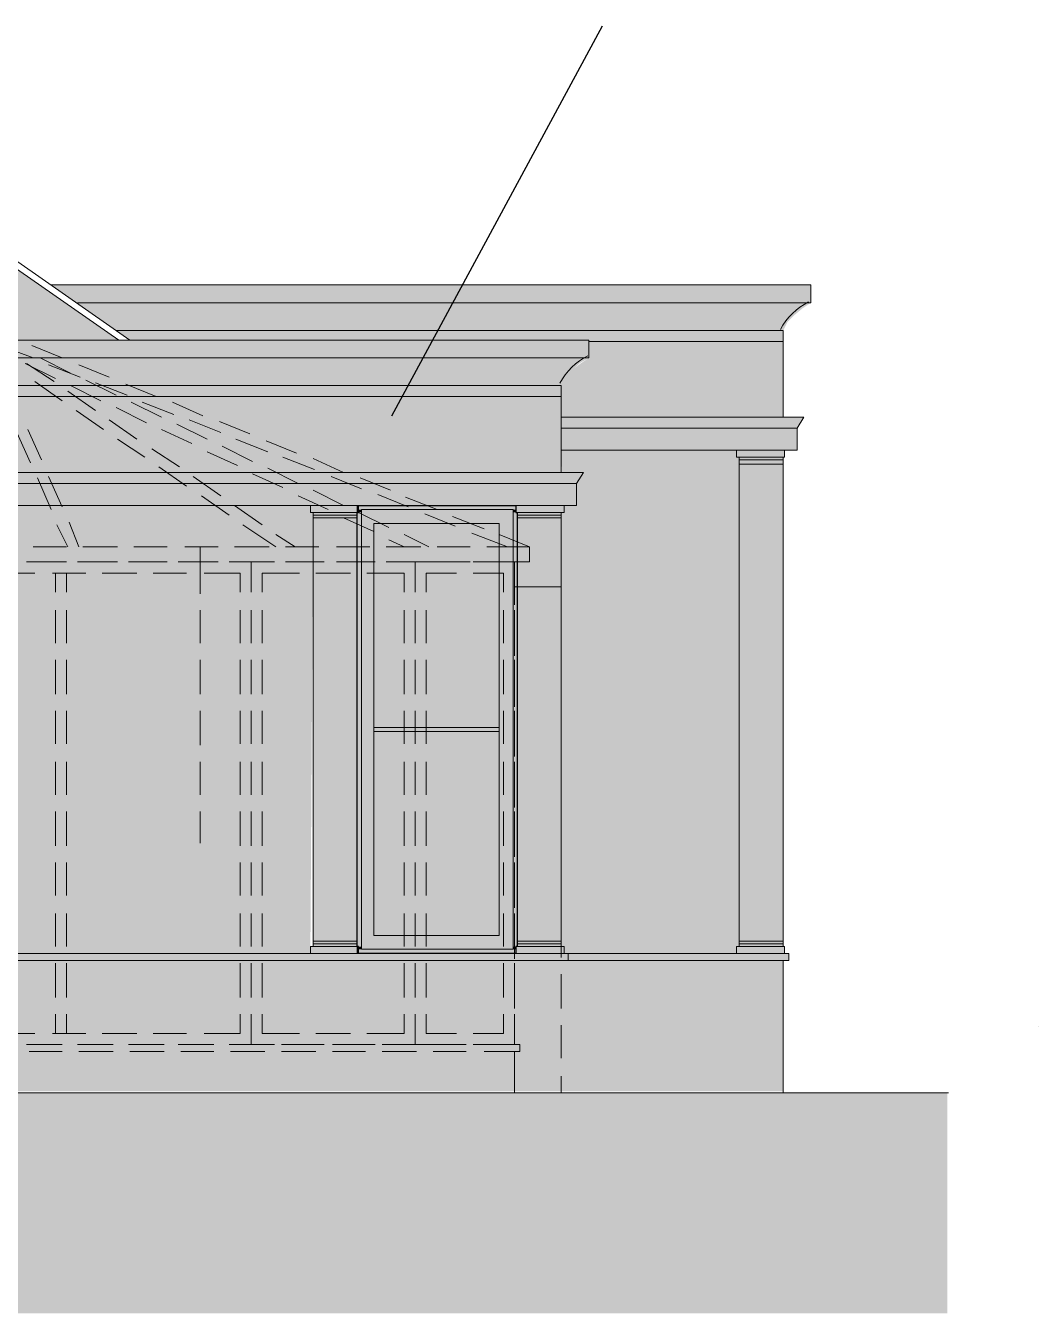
# Model space of a CAD drawing. Header units: millimetres. Extents: x -5841 to 140562, y 1006 to 102310.
# Drawn here: x 55586 to 60167, y 82132 to 87958 of the extents above; entities that cross this region are included whole.
import ezdxf

# ---------------------------------------------------------------- set-up
doc = ezdxf.new("R2010")
doc.units = ezdxf.units.MM
doc.header["$LTSCALE"] = 10
doc.layers.add('PDF17_0', color=7, linetype='Continuous')
doc.layers.add('PDF17_KD - WALL - LOADBEARING', color=7, linetype='Continuous', true_color=0x939598)

msp = doc.modelspace()

# ---------------------------------------------------------------- linework, layer by layer
at = {"layer": 'PDF17_0', "lineweight": 25}
for points in [[(57241.8375, 86192.80929), (58196.13385, 87957.94566)], [(57085.90673, 85756.20312), (57092.14396, 85756.20312), (57092.14396, 85787.38927), (57803.18829, 85787.38927), (57803.18829, 85756.20312), (57809.42552, 85756.20312), (57809.42552, 83791.47536), (57803.18829, 83791.47536), (57803.18829, 83760.2892), (57092.14396, 83760.2892), (57092.14396, 83791.47536), (57085.90673, 83791.47536), (57085.90673, 85756.20312), (57092.14396, 85756.20312)]]:
    msp.add_lwpolyline(points, dxfattribs=at)
at = {"layer": 'PDF17_0', "lineweight": 0}
for points in [[(54915.35034, 86535.85699), (55457.98944, 86916.32808), (56006.86577, 86535.85699)], [(55701.24145, 86785.34623), (59137.95573, 86785.34623)], [(55819.74884, 86704.26223), (59137.95573, 86704.26223)], [(55994.3913, 86579.51761), (59013.21111, 86579.51761)], [(58133.76154, 86535.85699), (52333.13671, 86535.85699)], [(58133.76154, 86529.61976), (59013.21111, 86529.61976)], [(58133.76154, 86454.77299), (52314.42502, 86454.77299)], [(58009.01692, 86330.02837), (52308.18778, 86330.02837)], [(58009.01692, 86280.13052), (52308.18778, 86280.13052)], [(58009.01692, 86186.57206), (59106.76957, 86186.57206)], [(58009.01692, 86136.67421), (59075.58342, 86136.67421)], [(58009.01692, 86036.87851), (59075.58342, 86036.87851)], [(58108.81261, 85937.08282), (52308.18778, 85937.08282)], [(58813.61971, 85980.74344), (58813.61971, 83791.47536), (58813.61971, 85756.20312)], [(59013.21111, 85974.5062), (59013.21111, 83791.47536), (59013.21111, 85756.20312)], [(58077.62646, 85887.18497), (52308.18778, 85887.18497)], [(58077.62646, 85787.38927), (52308.18778, 85787.38927)], [(57085.90673, 85787.38927), (57085.90673, 83760.2892)], [(57085.90673, 85768.67758), (57085.90673, 83779.00089)], [(57085.90673, 83791.47536), (57085.90673, 85756.20312)], [(57104.61842, 85768.67758), (57104.61842, 83779.00089)], [(52308.18778, 83760.2892), (59038.16003, 83760.2892)], [(52308.18778, 83729.10305), (59038.16003, 83729.10305)], [(59013.21111, 83130.32887), (59013.21111, 83729.10305)], [(60167.09884, 83429.71596), (60167.09884, 83429.71596)], [(52925.67365, 83130.32887), (37819.10018, 83130.32887), (59761.67883, 83130.32887)]]:
    msp.add_lwpolyline(points, dxfattribs=at)
for points in [[(59137.95573, 86785.34623), (59137.95573, 86704.26223)], [(59013.21111, 86579.51761), (59013.21111, 86186.57206)], [(58133.76154, 86535.85699), (58133.76154, 86454.77299)], [(58009.01692, 86330.02837), (58009.01692, 85937.08282)], [(59106.76957, 86186.57206), (59075.58342, 86136.67421), (59075.58342, 86036.87851), (59075.58342, 86136.67421)], [(58801.14525, 86005.69236), (59019.44834, 86005.69236), (59019.44834, 86036.87851), (58801.14525, 86036.87851)], [(58801.14525, 86005.69236), (59019.44834, 86005.69236), (59019.44834, 86036.87851), (58801.14525, 86036.87851)], [(58813.61971, 85993.2179), (59013.21111, 85993.2179), (59013.21111, 86005.69236), (58813.61971, 86005.69236)], [(58813.61971, 85993.2179), (59013.21111, 85993.2179), (59013.21111, 86005.69236), (58813.61971, 86005.69236)], [(58813.61971, 85974.5062), (59013.21111, 85974.5062), (59013.21111, 85993.2179), (58813.61971, 85993.2179)], [(58813.61971, 85974.5062), (59013.21111, 85974.5062), (59013.21111, 85993.2179), (58813.61971, 85993.2179)], [(58108.81261, 85937.08282), (58077.62646, 85887.18497), (58077.62646, 85787.38927), (58077.62646, 85887.18497)], [(56873.84087, 85756.20312), (57092.14396, 85756.20312), (57092.14396, 85787.38927), (56873.84087, 85787.38927)], [(56873.84087, 85756.20312), (57092.14396, 85756.20312), (57092.14396, 85787.38927), (56873.84087, 85787.38927)], [(56886.31534, 85756.20312), (56886.31534, 83791.47536)], [(56886.31534, 85743.72866), (57085.90673, 85743.72866), (57085.90673, 85756.20312), (56886.31534, 85756.20312)], [(56886.31534, 85743.72866), (57085.90673, 85743.72866), (57085.90673, 85756.20312), (56886.31534, 85756.20312)], [(57104.61842, 83779.00089), (57790.71383, 83779.00089), (57790.71383, 85768.67758), (57104.61842, 85768.67758)], [(57104.61842, 83779.00089), (57790.71383, 83779.00089), (57790.71383, 85768.67758), (57104.61842, 85768.67758)], [(57803.18829, 85756.20312), (58021.49138, 85756.20312), (58021.49138, 85787.38927), (57803.18829, 85787.38927)], [(57803.18829, 85756.20312), (58021.49138, 85756.20312), (58021.49138, 85787.38927), (57803.18829, 85787.38927)], [(57809.42552, 85756.20312), (57809.42552, 83791.47536)], [(57809.42552, 85743.72866), (58009.01692, 85743.72866), (58009.01692, 85756.20312), (57809.42552, 85756.20312)], [(57809.42552, 85743.72866), (58009.01692, 85743.72866), (58009.01692, 85756.20312), (57809.42552, 85756.20312)], [(58009.01692, 85756.20312), (58009.01692, 83791.47536)], [(56886.31534, 85731.2542), (57085.90673, 85731.2542), (57085.90673, 85743.72866), (56886.31534, 85743.72866)], [(56886.31534, 85731.2542), (57085.90673, 85731.2542), (57085.90673, 85743.72866), (56886.31534, 85743.72866)], [(57160.7535, 83841.3732), (57728.34152, 83841.3732), (57728.34152, 85706.30527), (57160.7535, 85706.30527)], [(57160.7535, 83841.3732), (57728.34152, 83841.3732), (57728.34152, 85706.30527), (57160.7535, 85706.30527)], [(57809.42552, 85731.2542), (58009.01692, 85731.2542), (58009.01692, 85743.72866), (57809.42552, 85743.72866)], [(57809.42552, 85731.2542), (58009.01692, 85731.2542), (58009.01692, 85743.72866), (57809.42552, 85743.72866)], [(57160.7535, 84783.19508), (57728.34152, 84783.19508)], [(57160.7535, 84764.48339), (57728.34152, 84764.48339)], [(56873.84087, 83791.47536), (57092.14396, 83791.47536), (57092.14396, 83760.2892), (56873.84087, 83760.2892)], [(56873.84087, 83791.47536), (57092.14396, 83791.47536), (57092.14396, 83760.2892), (56873.84087, 83760.2892)], [(56886.31534, 83816.42428), (57085.90673, 83816.42428), (57085.90673, 83803.94982), (56886.31534, 83803.94982)], [(56886.31534, 83816.42428), (57085.90673, 83816.42428), (57085.90673, 83803.94982), (56886.31534, 83803.94982)], [(56886.31534, 83803.94982), (57085.90673, 83803.94982), (57085.90673, 83791.47536), (56886.31534, 83791.47536)], [(56886.31534, 83803.94982), (57085.90673, 83803.94982), (57085.90673, 83791.47536), (56886.31534, 83791.47536)], [(57803.18829, 83791.47536), (58021.49138, 83791.47536), (58021.49138, 83760.2892), (57803.18829, 83760.2892)], [(57803.18829, 83791.47536), (58021.49138, 83791.47536), (58021.49138, 83760.2892), (57803.18829, 83760.2892)], [(57809.42552, 83816.42428), (58009.01692, 83816.42428), (58009.01692, 83803.94982), (57809.42552, 83803.94982)], [(57809.42552, 83816.42428), (58009.01692, 83816.42428), (58009.01692, 83803.94982), (57809.42552, 83803.94982)], [(57809.42552, 83803.94982), (58009.01692, 83803.94982), (58009.01692, 83791.47536), (57809.42552, 83791.47536)], [(57809.42552, 83803.94982), (58009.01692, 83803.94982), (58009.01692, 83791.47536), (57809.42552, 83791.47536)], [(58801.14525, 83791.47536), (59019.44834, 83791.47536), (59019.44834, 83760.2892), (58801.14525, 83760.2892)], [(58801.14525, 83791.47536), (59019.44834, 83791.47536), (59019.44834, 83760.2892), (58801.14525, 83760.2892)], [(58813.61971, 83816.42428), (59013.21111, 83816.42428), (59013.21111, 83803.94982), (58813.61971, 83803.94982)], [(58813.61971, 83816.42428), (59013.21111, 83816.42428), (59013.21111, 83803.94982), (58813.61971, 83803.94982)], [(58813.61971, 83803.94982), (59013.21111, 83803.94982), (59013.21111, 83791.47536), (58813.61971, 83791.47536)], [(58813.61971, 83803.94982), (59013.21111, 83803.94982), (59013.21111, 83791.47536), (58813.61971, 83791.47536)], [(58040.20307, 83760.2892), (58040.20307, 83729.10305)], [(59038.16003, 83760.2892), (59038.16003, 83729.10305)]]:
    msp.add_lwpolyline(points, close=True, dxfattribs=at)
for points in [[(59127.82052, 86708.17735, 0.1570923736), (59000.56412, 86583.92311, -0.1570923736)], [(58129.82549, 86464.91265, 0.1570923736), (58002.56909, 86340.65841, -0.1570923736)]]:
    msp.add_lwpolyline(points, format="xyb", close=True, dxfattribs=at)
at = {"layer": 'PDF17_0', "color": 0, "lineweight": 0, "true_color": 0x939598}
for points in [[(55451.75221, 86517.1453), (55620.15744, 86454.77299)], [(55613.92021, 86510.90807), (55751.13929, 86454.77299)], [(55651.3436, 86454.77299), (55788.56268, 86386.16345)], [(55582.73406, 86429.82407), (55719.95314, 86361.21453)], [(55588.97129, 86429.82407), (55713.71591, 86348.74006)], [(55688.76698, 86423.58684), (55832.2233, 86367.45176)], [(55825.98607, 86423.58684), (55963.20515, 86367.45176)], [(55626.39467, 86348.74006), (55751.13929, 86261.41883)], [(55857.17222, 86354.9773), (55994.3913, 86286.36775)], [(55900.83284, 86342.50283), (56044.28915, 86286.36775)], [(56038.05192, 86336.2656), (56175.271, 86280.13052)], [(55776.08822, 86305.07945), (55900.83284, 86217.75821)], [(55788.56268, 86330.02837), (55925.78176, 86261.41883)], [(55994.3913, 86230.23268), (56131.61039, 86161.62313)], [(56063.00084, 86255.1816), (56200.21993, 86186.57206)], [(56112.89869, 86255.1816), (56256.35501, 86199.04652)], [(56250.11777, 86255.1816), (56387.33686, 86192.80929)], [(55813.5116, 86217.75821), (55938.25622, 86130.43698)], [(55963.20515, 86174.0976), (56087.94977, 86086.77636)], [(56324.96455, 86174.0976), (56468.42086, 86117.96252)], [(56462.18363, 86167.86037), (56599.40271, 86111.72529)], [(55607.68298, 85980.74344), (55545.31067, 86117.96252)], [(55657.58083, 85993.2179), (55595.20852, 86130.43698)], [(56200.21993, 86130.43698), (56337.43901, 86068.06467)], [(56268.82947, 86155.3859), (56406.04855, 86086.77636)], [(56000.62853, 86086.77636), (56125.37315, 86005.69236)], [(56474.65809, 86055.59021), (56611.87717, 85986.98067)], [(56537.0304, 86086.77636), (56680.48671, 86030.64128)], [(56674.24948, 86080.53913), (56811.46856, 86024.40405)], [(56156.55931, 86043.11575), (56281.30393, 85962.03174)], [(56406.04855, 86030.64128), (56543.26763, 85968.26897)], [(56749.09625, 86005.69236), (56892.55257, 85949.55728)], [(56886.31534, 85999.45513), (57023.53442, 85937.08282)], [(56187.74546, 85962.03174), (56312.49008, 85874.71051)], [(56611.87717, 85930.84559), (56749.09625, 85868.47328)], [(56680.48671, 85955.79451), (56817.7058, 85887.18497)], [(55701.24145, 85768.67758), (55638.86914, 85912.13389)], [(55751.13929, 85781.15204), (55688.76698, 85918.37113)], [(56343.67624, 85918.37113), (56468.42086, 85831.04989)], [(56967.39934, 85918.37113), (57104.61842, 85862.23605)], [(57098.38119, 85912.13389), (57235.60027, 85855.99882)], [(56381.09963, 85831.04989), (56505.84425, 85743.72866)], [(56817.7058, 85831.04989), (56954.92488, 85768.67758)], [(56886.31534, 85855.99882), (57023.53442, 85787.38927)], [(57179.46519, 85837.28712), (57316.68427, 85781.15204)], [(57304.20981, 85824.81266), (57447.66613, 85768.67758)], [(56530.79317, 85787.38927), (56655.53779, 85700.06804)], [(57092.14396, 85756.20312), (57229.36304, 85687.59358)], [(55776.08822, 85600.27234), (55726.19037, 85700.06804)], [(55825.98607, 85600.27234), (55782.32545, 85712.5425)], [(56568.21656, 85700.06804), (56717.9101, 85600.27234)], [(57023.53442, 85731.2542), (57160.7535, 85668.88189)], [(57391.53105, 85749.96589), (57528.75013, 85693.83081)], [(57516.27567, 85737.49143), (57659.73198, 85681.35635)], [(56717.9101, 85656.40742), (56805.23133, 85600.27234)], [(57297.97258, 85656.40742), (57410.24274, 85600.27234)], [(57603.5969, 85662.64465), (57765.76491, 85600.27234)], [(57728.34152, 85656.40742), (57865.5606, 85600.27234)], [(55769.85099, 85600.27234), (55620.15744, 85600.27234)], [(56000.62853, 85600.27234), (55844.69776, 85600.27234)], [(56225.16885, 85600.27234), (56075.47531, 85600.27234)], [(56455.9464, 85600.27234), (56306.25285, 85600.27234)], [(56374.86239, 85531.6628), (56374.86239, 85600.27234), (56374.86239, 85531.6628), (56374.86239, 85388.20649)], [(56686.72394, 85600.27234), (56530.79317, 85600.27234)], [(56911.26426, 85600.27234), (56761.57072, 85600.27234)], [(57142.04181, 85600.27234), (56992.34826, 85600.27234)], [(57372.81935, 85600.27234), (57216.88858, 85600.27234)], [(57229.36304, 85631.4585), (57297.97258, 85600.27234)], [(57597.35967, 85600.27234), (57447.66613, 85600.27234)], [(57796.95106, 85531.6628), (57865.5606, 85531.6628), (57865.5606, 85600.27234), (57796.95106, 85600.27234), (57672.20644, 85600.27234)], [(55588.97129, 85531.6628), (55744.90206, 85531.6628)], [(55769.85099, 85531.6628), (55620.15744, 85531.6628)], [(55819.74884, 85531.6628), (55969.44238, 85531.6628)], [(56000.62853, 85531.6628), (55844.69776, 85531.6628)], [(56050.52638, 85531.6628), (56200.21993, 85531.6628)], [(56225.16885, 85531.6628), (56075.47531, 85531.6628)], [(56275.0667, 85531.6628), (56430.99747, 85531.6628)], [(56455.9464, 85531.6628), (56306.25285, 85531.6628)], [(56505.84425, 85531.6628), (56605.63994, 85531.6628), (56605.63994, 85394.44372), (56605.63994, 85531.6628), (56711.67287, 85531.6628)], [(56686.72394, 85531.6628), (56530.79317, 85531.6628)], [(56911.26426, 85531.6628), (56761.57072, 85531.6628)], [(56786.51964, 85531.6628), (56936.21318, 85531.6628)], [(57142.04181, 85531.6628), (56992.34826, 85531.6628)], [(57011.05996, 85531.6628), (57166.99073, 85531.6628)], [(57372.81935, 85531.6628), (57216.88858, 85531.6628)], [(57241.8375, 85531.6628), (57347.87043, 85531.6628), (57347.87043, 85394.44372), (57347.87043, 85531.6628), (57534.98736, 85531.6628)], [(57597.35967, 85531.6628), (57447.66613, 85531.6628)], [(57672.20644, 85531.6628), (57796.95106, 85531.6628), (57796.95106, 85394.44372), (57796.95106, 85531.6628), (57609.83413, 85531.6628)], [(55476.70113, 85481.76496), (55626.39467, 85481.76496)], [(55707.47868, 85481.76496), (55857.17222, 85481.76496)], [(55719.95314, 85394.44372), (55719.95314, 85481.76496)], [(55769.85099, 85394.44372), (55769.85099, 85481.76496)], [(55932.01899, 85481.76496), (56087.94977, 85481.76496)], [(56162.79654, 85481.76496), (56312.49008, 85481.76496)], [(56393.57409, 85481.76496), (56555.74209, 85481.76496), (56555.74209, 85394.44372)], [(56655.53779, 85394.44372), (56655.53779, 85481.76496), (56823.94303, 85481.76496)], [(56898.7898, 85481.76496), (57054.72057, 85481.76496)], [(57129.56734, 85481.76496), (57297.97258, 85481.76496), (57297.97258, 85394.44372)], [(57397.76828, 85394.44372), (57397.76828, 85481.76496), (57534.98736, 85481.76496)], [(57609.83413, 85481.76496), (57747.05321, 85481.76496), (57747.05321, 85394.44372)], [(58009.01692, 85338.30864), (58009.01692, 85419.39265), (57796.95106, 85419.39265), (57796.95106, 85338.30864)], [(55719.95314, 85163.66617), (55719.95314, 85313.35972)], [(55769.85099, 85163.66617), (55769.85099, 85313.35972)], [(56374.86239, 85313.35972), (56374.86239, 85163.66617)], [(56555.74209, 85313.35972), (56555.74209, 85163.66617)], [(56655.53779, 85163.66617), (56655.53779, 85313.35972)], [(57297.97258, 85313.35972), (57297.97258, 85163.66617)], [(57397.76828, 85163.66617), (57397.76828, 85313.35972)], [(57747.05321, 85313.35972), (57747.05321, 85163.66617)], [(57796.95106, 85263.46187), (57796.95106, 85107.5311)], [(58009.01692, 85263.46187), (58009.01692, 85113.76833)], [(55719.95314, 84932.88863), (55719.95314, 85088.8194)], [(55769.85099, 84932.88863), (55769.85099, 85088.8194)], [(56374.86239, 85088.8194), (56374.86239, 84932.88863)], [(56555.74209, 85088.8194), (56555.74209, 84932.88863)], [(56655.53779, 84932.88863), (56655.53779, 85088.8194)], [(57297.97258, 85088.8194), (57297.97258, 84932.88863)], [(57397.76828, 84932.88863), (57397.76828, 85088.8194)], [(57747.05321, 85088.8194), (57747.05321, 84932.88863)], [(57796.95106, 85032.68432), (57796.95106, 84876.75355)], [(58009.01692, 85038.92156), (58009.01692, 84882.99078)], [(55719.95314, 84708.34831), (55719.95314, 84858.04186)], [(55769.85099, 84708.34831), (55769.85099, 84858.04186)], [(56374.86239, 84858.04186), (56374.86239, 84702.11108)], [(56555.74209, 84858.04186), (56555.74209, 84708.34831)], [(56655.53779, 84708.34831), (56655.53779, 84858.04186)], [(57297.97258, 84858.04186), (57297.97258, 84708.34831)], [(57397.76828, 84708.34831), (57397.76828, 84858.04186)], [(57747.05321, 84858.04186), (57747.05321, 84708.34831)], [(57796.95106, 84801.90678), (57796.95106, 84652.21323)], [(58009.01692, 84808.14401), (58009.01692, 84658.45046)], [(55719.95314, 84477.57077), (55719.95314, 84627.26431)], [(55769.85099, 84477.57077), (55769.85099, 84627.26431)], [(56374.86239, 84627.26431), (56374.86239, 84477.57077)], [(56555.74209, 84627.26431), (56555.74209, 84477.57077)], [(56655.53779, 84477.57077), (56655.53779, 84627.26431)], [(57297.97258, 84627.26431), (57297.97258, 84477.57077)], [(57397.76828, 84477.57077), (57397.76828, 84627.26431)], [(57747.05321, 84627.26431), (57747.05321, 84477.57077)], [(57796.95106, 84577.36646), (57796.95106, 84421.43569)], [(58009.01692, 84577.36646), (58009.01692, 84427.67292)], [(55719.95314, 84246.79322), (55719.95314, 84402.72399)], [(55769.85099, 84246.79322), (55769.85099, 84402.72399)], [(56374.86239, 84402.72399), (56374.86239, 84259.26768)], [(56555.74209, 84402.72399), (56555.74209, 84246.79322)], [(56655.53779, 84246.79322), (56655.53779, 84402.72399)], [(57297.97258, 84402.72399), (57297.97258, 84246.79322)], [(57397.76828, 84246.79322), (57397.76828, 84402.72399)], [(57747.05321, 84402.72399), (57747.05321, 84246.79322)], [(57796.95106, 84346.58891), (57796.95106, 84196.89537)], [(58009.01692, 84352.82615), (58009.01692, 84196.89537)], [(55719.95314, 84022.2529), (55719.95314, 84171.94645)], [(55769.85099, 84022.2529), (55769.85099, 84171.94645)], [(56555.74209, 84171.94645), (56555.74209, 84022.2529)], [(56655.53779, 84022.2529), (56655.53779, 84171.94645)], [(57297.97258, 84171.94645), (57297.97258, 84022.2529)], [(57397.76828, 84022.2529), (57397.76828, 84171.94645)], [(57747.05321, 84171.94645), (57747.05321, 84022.2529)], [(58009.01692, 84122.0486), (58009.01692, 83972.35505)], [(57796.95106, 84115.81137), (57796.95106, 83966.11782)], [(55719.95314, 83791.47536), (55719.95314, 83941.1689)], [(55769.85099, 83791.47536), (55769.85099, 83941.1689)], [(56555.74209, 83941.1689), (56555.74209, 83791.47536)], [(56655.53779, 83791.47536), (56655.53779, 83941.1689)], [(57297.97258, 83941.1689), (57297.97258, 83791.47536)], [(57397.76828, 83791.47536), (57397.76828, 83941.1689)], [(57747.05321, 83941.1689), (57747.05321, 83791.47536)], [(57796.95106, 83891.27105), (57796.95106, 83735.34028)], [(58009.01692, 83891.27105), (58009.01692, 83741.57751)], [(55719.95314, 83560.69781), (55719.95314, 83716.62858)], [(55769.85099, 83560.69781), (55769.85099, 83716.62858)], [(56555.74209, 83716.62858), (56555.74209, 83560.69781)], [(56655.53779, 83560.69781), (56655.53779, 83716.62858)], [(57297.97258, 83716.62858), (57297.97258, 83560.69781)], [(57397.76828, 83560.69781), (57397.76828, 83716.62858)], [(57747.05321, 83716.62858), (57747.05321, 83560.69781)], [(57796.95106, 83660.4935), (57796.95106, 83510.79996)], [(58009.01692, 83666.73074), (58009.01692, 83510.79996)], [(55719.95314, 83398.5298), (55719.95314, 83485.85104)], [(55769.85099, 83398.5298), (55769.85099, 83485.85104)], [(56555.74209, 83485.85104), (56555.74209, 83398.5298), (56393.57409, 83398.5298)], [(56711.67287, 83348.63196), (56605.63994, 83348.63196), (56605.63994, 83485.85104), (56605.63994, 83348.63196), (56505.84425, 83348.63196)], [(56823.94303, 83398.5298), (56655.53779, 83398.5298), (56655.53779, 83485.85104)], [(57297.97258, 83485.85104), (57297.97258, 83398.5298), (57129.56734, 83398.5298)], [(57534.98736, 83348.63196), (57347.87043, 83348.63196), (57347.87043, 83485.85104), (57347.87043, 83348.63196), (57241.8375, 83348.63196)], [(57534.98736, 83398.5298), (57397.76828, 83398.5298), (57397.76828, 83485.85104)], [(57796.95106, 83429.71596), (57796.95106, 83348.63196), (57796.95106, 83485.85104), (57796.95106, 83348.63196), (57609.83413, 83348.63196)], [(57747.05321, 83485.85104), (57747.05321, 83398.5298), (57609.83413, 83398.5298)], [(58009.01692, 83435.95319), (58009.01692, 83286.25965)], [(55626.39467, 83398.5298), (55476.70113, 83398.5298)], [(55857.17222, 83398.5298), (55707.47868, 83398.5298)], [(56087.94977, 83398.5298), (55932.01899, 83398.5298)], [(56312.49008, 83398.5298), (56162.79654, 83398.5298)], [(57054.72057, 83398.5298), (56898.7898, 83398.5298)], [(55744.90206, 83348.63196), (55588.97129, 83348.63196)], [(55601.44575, 83317.4458), (55751.13929, 83317.4458)], [(55969.44238, 83348.63196), (55819.74884, 83348.63196)], [(55825.98607, 83317.4458), (55981.91684, 83317.4458)], [(56200.21993, 83348.63196), (56050.52638, 83348.63196)], [(56056.76361, 83317.4458), (56212.69439, 83317.4458)], [(56430.99747, 83348.63196), (56275.0667, 83348.63196)], [(56287.54116, 83317.4458), (56437.2347, 83317.4458)], [(56512.08148, 83317.4458), (56668.01225, 83317.4458)], [(56742.85902, 83317.4458), (56898.7898, 83317.4458)], [(56936.21318, 83348.63196), (56786.51964, 83348.63196)], [(56973.63657, 83317.4458), (57123.33011, 83317.4458)], [(57166.99073, 83348.63196), (57011.05996, 83348.63196)], [(57198.17689, 83317.4458), (57354.10766, 83317.4458)], [(57428.95443, 83317.4458), (57578.64798, 83317.4458)], [(57659.73198, 83317.4458), (57790.71383, 83317.4458), (57821.89999, 83317.4458), (57821.89999, 83348.63196), (57790.71383, 83348.63196)], [(58009.01692, 83205.17564), (58009.01692, 83130.32887)]]:
    msp.add_lwpolyline(points, dxfattribs=at)
for points in [[(59013.21111, 85600.27234), (59013.21111, 85531.6628), (59013.21111, 85388.20649), (59013.21111, 85531.6628)], [(58009.01692, 85388.20649), (58009.01692, 85531.6628)], [(56605.63994, 85313.35972), (56605.63994, 85163.66617)], [(57347.87043, 85163.66617), (57347.87043, 85313.35972)], [(57796.95106, 85163.66617), (57796.95106, 85313.35972)], [(58009.01692, 85163.66617), (58009.01692, 85313.35972)], [(59013.21111, 85163.66617), (59013.21111, 85313.35972)], [(56605.63994, 85088.8194), (56605.63994, 84932.88863)], [(57347.87043, 84932.88863), (57347.87043, 85088.8194)], [(57796.95106, 84932.88863), (57796.95106, 85088.8194)], [(58009.01692, 84932.88863), (58009.01692, 85088.8194)], [(59013.21111, 84932.88863), (59013.21111, 85088.8194)], [(56605.63994, 84858.04186), (56605.63994, 84708.34831)], [(57347.87043, 84708.34831), (57347.87043, 84858.04186)], [(57796.95106, 84708.34831), (57796.95106, 84858.04186)], [(58009.01692, 84702.11108), (58009.01692, 84858.04186)], [(59013.21111, 84702.11108), (59013.21111, 84858.04186)], [(56605.63994, 84627.26431), (56605.63994, 84477.57077)], [(57347.87043, 84477.57077), (57347.87043, 84627.26431)], [(57796.95106, 84477.57077), (57796.95106, 84627.26431)], [(58009.01692, 84477.57077), (58009.01692, 84627.26431)], [(59013.21111, 84477.57077), (59013.21111, 84627.26431)], [(56605.63994, 84402.72399), (56605.63994, 84246.79322)], [(57347.87043, 84246.79322), (57347.87043, 84402.72399)], [(57796.95106, 84246.79322), (57796.95106, 84402.72399)], [(58009.01692, 84259.26768), (58009.01692, 84402.72399)], [(59013.21111, 84259.26768), (59013.21111, 84402.72399)], [(56605.63994, 84171.94645), (56605.63994, 84022.2529)], [(57347.87043, 84022.2529), (57347.87043, 84171.94645)], [(57796.95106, 84022.2529), (57796.95106, 84171.94645)], [(56605.63994, 83941.1689), (56605.63994, 83791.47536)], [(57347.87043, 83791.47536), (57347.87043, 83941.1689)], [(57796.95106, 83791.47536), (57796.95106, 83941.1689)], [(56605.63994, 83716.62858), (56605.63994, 83560.69781)], [(57347.87043, 83560.69781), (57347.87043, 83716.62858)], [(57796.95106, 83560.69781), (57796.95106, 83716.62858)], [(55751.13929, 83348.63196), (55601.44575, 83348.63196)], [(55981.91684, 83348.63196), (55825.98607, 83348.63196)], [(56212.69439, 83348.63196), (56056.76361, 83348.63196)], [(56437.2347, 83348.63196), (56287.54116, 83348.63196)], [(56668.01225, 83348.63196), (56512.08148, 83348.63196)], [(56898.7898, 83348.63196), (56742.85902, 83348.63196)], [(57123.33011, 83348.63196), (56973.63657, 83348.63196)], [(57354.10766, 83348.63196), (57198.17689, 83348.63196)], [(57578.64798, 83348.63196), (57428.95443, 83348.63196)], [(57790.71383, 83348.63196), (57659.73198, 83348.63196)], [(57796.95106, 83130.32887), (57796.95106, 83317.4458)]]:
    msp.add_lwpolyline(points, close=True, dxfattribs=at)
at = {"layer": 'PDF17_0', "color": 0, "true_color": 0xededee, "transparency": 33554559}
for points in [[(57559.93628, 86785.34623), (55701.24145, 86785.34623), (57516.27567, 86704.26223)], [(55701.24145, 86785.34623), (57516.27567, 86704.26223), (55819.74884, 86704.26223)], [(57559.93628, 86785.34623), (59137.95573, 86704.26223), (57516.27567, 86704.26223)], [(59137.95573, 86785.34623), (57559.93628, 86785.34623), (59137.95573, 86704.26223)], [(57516.27567, 86704.26223), (55819.74884, 86704.26223), (57447.66613, 86579.51761)], [(55819.74884, 86704.26223), (57447.66613, 86579.51761), (55994.3913, 86579.51761)], [(57516.27567, 86704.26223), (59100.53234, 86679.31331), (57503.8012, 86679.31331)], [(59137.95573, 86704.26223), (57516.27567, 86704.26223), (59100.53234, 86679.31331)], [(57491.32674, 86648.12715), (59031.9228, 86616.941), (57472.61505, 86616.941)], [(57503.8012, 86679.31331), (59063.10895, 86648.12715), (57491.32674, 86648.12715)], [(59063.10895, 86648.12715), (57491.32674, 86648.12715), (59031.9228, 86616.941)], [(59100.53234, 86679.31331), (57503.8012, 86679.31331), (59063.10895, 86648.12715)], [(57447.66613, 86579.51761), (55994.3913, 86579.51761), (57428.95443, 86535.85699)], [(55994.3913, 86579.51761), (57428.95443, 86535.85699), (56056.76361, 86535.85699)], [(57447.66613, 86579.51761), (59013.21111, 86535.85699), (57428.95443, 86535.85699)], [(57472.61505, 86616.941), (59013.21111, 86579.51761), (57447.66613, 86579.51761)], [(59013.21111, 86579.51761), (57447.66613, 86579.51761), (59013.21111, 86535.85699)], [(59031.9228, 86616.941), (57472.61505, 86616.941), (59013.21111, 86579.51761)], [(52333.13671, 86517.1453), (58133.76154, 86473.48468), (52326.89948, 86473.48468)], [(58133.76154, 86535.85699), (52333.13671, 86535.85699), (58133.76154, 86517.1453)], [(52333.13671, 86535.85699), (58133.76154, 86517.1453), (52333.13671, 86517.1453)], [(58133.76154, 86517.1453), (52333.13671, 86517.1453), (58133.76154, 86473.48468)], [(59013.21111, 86535.85699), (58133.76154, 86535.85699), (59013.21111, 86529.61976)], [(58133.76154, 86535.85699), (59013.21111, 86529.61976), (58133.76154, 86529.61976)], [(59013.21111, 86529.61976), (58133.76154, 86529.61976), (59013.21111, 86454.77299)], [(58133.76154, 86529.61976), (59013.21111, 86454.77299), (58133.76154, 86454.77299)], [(58133.76154, 86473.48468), (52314.42502, 86473.48468), (58133.76154, 86454.77299)], [(52314.42502, 86473.48468), (58133.76154, 86454.77299), (52314.42502, 86454.77299)], [(58133.76154, 86454.77299), (52314.42502, 86454.77299), (58090.10092, 86429.82407)], [(52314.42502, 86454.77299), (58090.10092, 86429.82407), (52314.42502, 86429.82407)], [(58133.76154, 86454.77299), (59013.21111, 86429.82407), (58096.33815, 86429.82407)], [(59013.21111, 86454.77299), (58133.76154, 86454.77299), (59013.21111, 86429.82407)], [(58090.10092, 86429.82407), (52314.42502, 86429.82407), (58065.15199, 86404.87514)], [(52314.42502, 86429.82407), (58065.15199, 86404.87514), (52314.42502, 86404.87514)], [(58065.15199, 86404.87514), (52314.42502, 86404.87514), (58046.4403, 86379.92622)], [(52314.42502, 86404.87514), (58046.4403, 86379.92622), (52314.42502, 86379.92622)], [(58065.15199, 86404.87514), (59013.21111, 86367.45176), (58033.96584, 86367.45176)], [(58096.33815, 86429.82407), (59013.21111, 86404.87514), (58065.15199, 86404.87514)], [(59013.21111, 86404.87514), (58065.15199, 86404.87514), (59013.21111, 86367.45176)], [(59013.21111, 86429.82407), (58096.33815, 86429.82407), (59013.21111, 86404.87514)], [(52314.42502, 86379.92622), (58009.01692, 86330.02837), (52308.18778, 86330.02837)], [(58046.4403, 86379.92622), (52314.42502, 86379.92622), (58009.01692, 86330.02837)], [(58033.96584, 86367.45176), (59013.21111, 86330.02837), (58009.01692, 86330.02837)], [(59013.21111, 86367.45176), (58033.96584, 86367.45176), (59013.21111, 86330.02837)], [(58009.01692, 86330.02837), (52308.18778, 86330.02837), (58009.01692, 85937.08282)], [(52308.18778, 86330.02837), (58009.01692, 85937.08282), (52308.18778, 85937.08282)], [(59013.21111, 86330.02837), (58009.01692, 86330.02837), (59013.21111, 86186.57206)], [(58009.01692, 86330.02837), (59013.21111, 86186.57206), (58009.01692, 86186.57206)], [(59106.76957, 86186.57206), (58009.01692, 86186.57206), (59075.58342, 86136.67421)], [(58009.01692, 86186.57206), (59075.58342, 86136.67421), (58009.01692, 86136.67421)], [(59075.58342, 86136.67421), (58009.01692, 86136.67421), (59075.58342, 86036.87851)], [(58009.01692, 86136.67421), (59075.58342, 86036.87851), (58009.01692, 86036.87851)], [(58801.14525, 86036.87851), (58009.01692, 86036.87851), (58801.14525, 86005.69236)], [(58009.01692, 86036.87851), (58801.14525, 86005.69236), (58009.01692, 86005.69236)], [(58813.61971, 86005.69236), (58009.01692, 86005.69236), (58813.61971, 85787.38927)], [(58009.01692, 86005.69236), (58813.61971, 85787.38927), (58021.49138, 85787.38927)], [(58108.81261, 85937.08282), (52308.18778, 85937.08282), (58077.62646, 85887.18497)], [(52308.18778, 85937.08282), (58077.62646, 85887.18497), (52308.18778, 85887.18497)], [(58077.62646, 85887.18497), (52308.18778, 85887.18497), (58077.62646, 85787.38927)], [(52308.18778, 85887.18497), (58077.62646, 85787.38927), (52308.18778, 85787.38927)], [(54042.138, 85756.20312), (56873.84087, 83791.47536), (54035.90077, 83791.47536)], [(56873.84087, 85787.38927), (54042.138, 85787.38927), (56873.84087, 85756.20312)], [(54042.138, 85787.38927), (56873.84087, 85756.20312), (54042.138, 85756.20312)], [(56886.31534, 85756.20312), (54042.138, 85756.20312), (56873.84087, 83791.47536)], [(58813.61971, 85756.20312), (58009.01692, 85756.20312), (58813.61971, 85743.72866)], [(58009.01692, 85756.20312), (58813.61971, 85743.72866), (58009.01692, 85743.72866)], [(58813.61971, 85787.38927), (58021.49138, 85787.38927), (58813.61971, 85756.20312)], [(58021.49138, 85787.38927), (58813.61971, 85756.20312), (58021.49138, 85756.20312)], [(58813.61971, 85743.72866), (58009.01692, 85743.72866), (58813.61971, 85731.2542)], [(58009.01692, 85743.72866), (58813.61971, 85731.2542), (58009.01692, 85731.2542)], [(58813.61971, 85731.2542), (58009.01692, 85731.2542), (58813.61971, 83816.42428)], [(58009.01692, 85731.2542), (58813.61971, 83816.42428), (58009.01692, 83816.42428)], [(56873.84087, 83791.47536), (54042.138, 83791.47536), (56873.84087, 83760.2892)], [(54042.138, 83791.47536), (56873.84087, 83760.2892), (54042.138, 83760.2892)], [(58813.61971, 83816.42428), (58009.01692, 83816.42428), (58813.61971, 83803.94982)], [(58009.01692, 83816.42428), (58813.61971, 83803.94982), (58009.01692, 83803.94982)], [(58813.61971, 83803.94982), (58009.01692, 83803.94982), (58813.61971, 83791.47536)], [(58009.01692, 83803.94982), (58813.61971, 83791.47536), (58009.01692, 83791.47536)], [(58801.14525, 83791.47536), (58021.49138, 83791.47536), (58801.14525, 83760.2892)], [(58021.49138, 83791.47536), (58801.14525, 83760.2892), (58021.49138, 83760.2892)], [(59013.21111, 83729.10305), (52308.18778, 83729.10305), (59013.21111, 83136.5661)], [(52308.18778, 83729.10305), (59013.21111, 83136.5661), (52308.18778, 83136.5661)]]:
    msp.add_solid(points, dxfattribs=at)
at = {"layer": 'PDF17_0', "color": 0, "true_color": 0xc0ab87, "transparency": 33554559}
for points in [[(59019.44834, 86036.87851), (58801.14525, 86036.87851), (59019.44834, 86005.69236)], [(58801.14525, 86036.87851), (59019.44834, 86005.69236), (58801.14525, 86005.69236)], [(59013.21111, 86005.69236), (58813.61971, 86005.69236), (59013.21111, 83791.47536)], [(58813.61971, 86005.69236), (59013.21111, 83791.47536), (58813.61971, 83791.47536)], [(57092.14396, 85787.38927), (56873.84087, 85787.38927), (57092.14396, 85756.20312)], [(56873.84087, 85787.38927), (57092.14396, 85756.20312), (56873.84087, 85756.20312)], [(57085.90673, 85756.20312), (56886.31534, 85756.20312), (57085.90673, 83791.47536)], [(56886.31534, 85756.20312), (57085.90673, 83791.47536), (56886.31534, 83791.47536)], [(57104.61842, 85756.20312), (57085.90673, 85756.20312), (57104.61842, 83791.47536)], [(57085.90673, 85756.20312), (57104.61842, 83791.47536), (57085.90673, 83791.47536)], [(57803.18829, 85787.38927), (57092.14396, 85787.38927), (57803.18829, 85768.67758)], [(57092.14396, 85787.38927), (57803.18829, 85768.67758), (57092.14396, 85768.67758)], [(57104.61842, 85768.67758), (57092.14396, 85768.67758), (57104.61842, 85756.20312)], [(57092.14396, 85768.67758), (57104.61842, 85756.20312), (57092.14396, 85756.20312)], [(57790.71383, 85768.67758), (57104.61842, 85768.67758), (57790.71383, 85706.30527)], [(57104.61842, 85768.67758), (57790.71383, 85706.30527), (57104.61842, 85706.30527)], [(57803.18829, 85768.67758), (57790.71383, 85768.67758), (57803.18829, 85756.20312)], [(57790.71383, 85768.67758), (57803.18829, 85756.20312), (57790.71383, 85756.20312)], [(57809.42552, 85756.20312), (57790.71383, 85756.20312), (57809.42552, 83791.47536)], [(57790.71383, 85756.20312), (57809.42552, 83791.47536), (57790.71383, 83791.47536)], [(58021.49138, 85787.38927), (57803.18829, 85787.38927), (58021.49138, 85756.20312)], [(57803.18829, 85787.38927), (58021.49138, 85756.20312), (57803.18829, 85756.20312)], [(58009.01692, 85756.20312), (57809.42552, 85756.20312), (58009.01692, 83791.47536)], [(57809.42552, 85756.20312), (58009.01692, 83791.47536), (57809.42552, 83791.47536)], [(57160.7535, 85706.30527), (57104.61842, 85706.30527), (57160.7535, 83841.3732)], [(57104.61842, 85706.30527), (57160.7535, 83841.3732), (57104.61842, 83841.3732)], [(57790.71383, 85706.30527), (57728.34152, 85706.30527), (57790.71383, 83841.3732)], [(57728.34152, 85706.30527), (57790.71383, 83841.3732), (57728.34152, 83841.3732)], [(57728.34152, 84783.19508), (57160.7535, 84783.19508), (57728.34152, 84764.48339)], [(57160.7535, 84783.19508), (57728.34152, 84764.48339), (57160.7535, 84764.48339)], [(57790.71383, 83841.3732), (57104.61842, 83841.3732), (57790.71383, 83779.00089)], [(57104.61842, 83841.3732), (57790.71383, 83779.00089), (57104.61842, 83779.00089)], [(57092.14396, 83791.47536), (56873.84087, 83791.47536), (57092.14396, 83760.2892)], [(56873.84087, 83791.47536), (57092.14396, 83760.2892), (56873.84087, 83760.2892)], [(57104.61842, 83791.47536), (57092.14396, 83791.47536), (57104.61842, 83779.00089)], [(57092.14396, 83791.47536), (57104.61842, 83779.00089), (57092.14396, 83779.00089)], [(57803.18829, 83779.00089), (57092.14396, 83779.00089), (57803.18829, 83760.2892)], [(57092.14396, 83779.00089), (57803.18829, 83760.2892), (57092.14396, 83760.2892)], [(57803.18829, 83791.47536), (57790.71383, 83791.47536), (57803.18829, 83779.00089)], [(57790.71383, 83791.47536), (57803.18829, 83779.00089), (57790.71383, 83779.00089)], [(58021.49138, 83791.47536), (57803.18829, 83791.47536), (58021.49138, 83760.2892)], [(57803.18829, 83791.47536), (58021.49138, 83760.2892), (57803.18829, 83760.2892)], [(59019.44834, 83791.47536), (58801.14525, 83791.47536), (59019.44834, 83760.2892)], [(58801.14525, 83791.47536), (59019.44834, 83760.2892), (58801.14525, 83760.2892)], [(59038.16003, 83760.2892), (52308.18778, 83760.2892), (59038.16003, 83729.10305)], [(52308.18778, 83760.2892), (59038.16003, 83729.10305), (52308.18778, 83729.10305)]]:
    msp.add_solid(points, dxfattribs=at)
at = {"layer": 'PDF17_KD - WALL - LOADBEARING', "color": 7, "lineweight": 0}
msp.add_lwpolyline([(54859.21526, 86535.85699), (55457.98944, 86953.75147), (56056.76361, 86535.85699)], dxfattribs=at)
at = {"layer": 'PDF17_KD - WALL - LOADBEARING', "color": 0, "true_color": 0xafdcf8, "transparency": 33554559}
for points in [[(56006.86577, 86535.85699), (55457.98944, 86916.32808), (55457.98944, 86535.85699)], [(57728.34152, 85706.30527), (57160.7535, 85706.30527), (57728.34152, 84783.19508)], [(57160.7535, 85706.30527), (57728.34152, 84783.19508), (57160.7535, 84783.19508)], [(57728.34152, 84764.48339), (57160.7535, 84764.48339), (57728.34152, 83841.3732)], [(57160.7535, 84764.48339), (57728.34152, 83841.3732), (57160.7535, 83841.3732)]]:
    msp.add_solid(points, dxfattribs=at)
at = {"layer": 'PDF17_KD - WALL - LOADBEARING', "color": 0, "true_color": 0xafd9aa, "transparency": 33554559}
for points in [[(59755.44159, 83130.32887), (37819.10018, 83130.32887), (59755.44159, 82132.37191)], [(37819.10018, 83130.32887), (59755.44159, 82132.37191), (37819.10018, 82132.37191)]]:
    msp.add_solid(points, dxfattribs=at)

doc.saveas('drawing.dxf')
